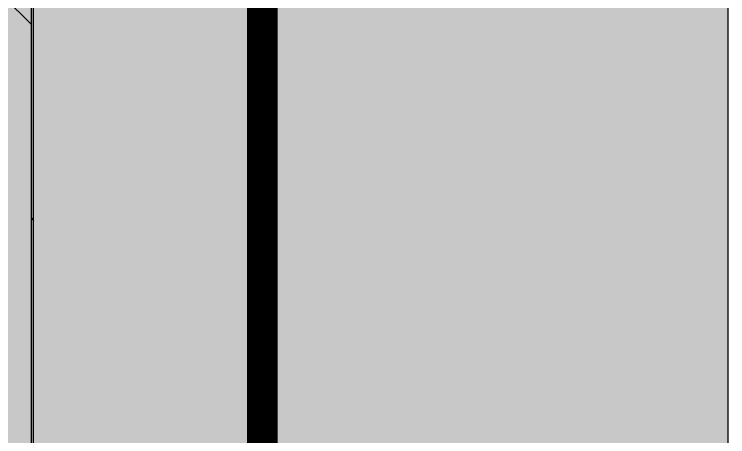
# Model space of a CAD drawing. Header units: millimetres. Extents: x -4167 to 87328, y -21481 to 19784.
# Drawn here: x 11870 to 12805, y 10476 to 11030 of the extents above; entities that cross this region are included whole.
import ezdxf

# ---------------------------------------------------------------- set-up
doc = ezdxf.new("R2010")
doc.units = ezdxf.units.MM
doc.header["$LTSCALE"] = 150
doc.linetypes.add('DASHED', pattern=[19.05, 12.7, -6.35])
doc.layers.add('ad-Elevation 10', color=8, linetype='Continuous')
doc.layers.add('ad-Secondary Roof', color=6, linetype='Continuous', true_color=0xff00ff)
doc.layers.add('ad-Verandah', color=7, linetype='Continuous', true_color=0xa57c52)

# ---------------------------------------------------------------- blocks, each defined once
blk = doc.blocks.new('zw$FE9C')
at = {"transparency": 33554559}
h = blk.add_hatch(dxfattribs=at)
h.set_pattern_fill('GRASS', color=74, angle=180)
h.set_pattern_definition([(270, (12800, 12355), (17.96051, -17.96051), [4.7625, -31.15852]), (225, (12800, 12355), (17.96051, -17.96051), [4.7625, -20.6375]), (315, (12800, 12355), (17.96051, 17.96051), [4.7625, -20.6375])])
h.paths.add_polyline_path([(12805, 9545), (11895, 9545), (11895, 12355), (12805, 12355)])
h = blk.add_hatch(color=256, dxfattribs=at)
h.dxf.hatch_style = 1
h.set_gradient(color1=(153, 204, 0), color2=(63, 127, 0), tint=1, name='INVSPHERICAL')
h.paths.add_polyline_path([(12805, 9545), (11895, 9545), (11895, 12355), (12805, 12355)])
at = {"layer": 'ad-Verandah', "transparency": 33554559}
h = blk.add_hatch(color=256, dxfattribs=at)
h.dxf.hatch_style = 1
h.paths.add_polyline_path([(10375, 12355), (11895, 12355), (11895, 7945), (10375, 7945)])
at = {"layer": 'ad-Verandah', "transparency": 33554687}
h = blk.add_hatch(dxfattribs=at)
h.set_pattern_fill('DOLMIT', color=256, scale=10, angle=270)
h.set_pattern_definition([(270, (-444291.75, 146652.39), (63.5, -1e-14), []), (315, (-444291.75, 146652.4), (126.999913, 126.999913), [89.80256, -179.60512])])
h.paths.add_polyline_path([(10375, 12355), (11895, 12355), (11895, 7945), (10375, 7945)])
at = {"layer": 'ad-Elevation 10'}
blk.add_lwpolyline([(12805, 9545), (11895, 9545), (11895, 12355), (12805, 12355)], close=True, dxfattribs=at)
at = {"layer": 'ad-Verandah', "color": 33, "lineweight": 9}
blk.add_lwpolyline([(10375, 12355), (11895, 12355), (11895, 7945), (10375, 7945)], close=True, dxfattribs=at)
blk = doc.blocks.new('1215E_Roof Plan')
at = {"layer": 'ad-Secondary Roof', "linetype": 'DASHED', "ltscale": 2, "const_width": 40}
for points in [[(11461.83, 10225), (12195, 12955), (12195, 7495)], [(7371.83, 10225), (8915, 12955), (12195, 12955), (12195, 7495), (8915, 7495)]]:
    blk.add_lwpolyline(points, close=True, dxfattribs=at)
blk = doc.blocks.new('1215_East Villa')
at = {"layer": 'ad-Verandah'}
blk.add_blockref('zw$FE9C', (0, 0), dxfattribs=at)
blk.add_blockref('1215E_Roof Plan', (0, 0))

msp = doc.modelspace()

# ---------------------------------------------------------------- block references
msp.add_blockref('1215_East Villa', (0, 0))

doc.saveas('drawing.dxf')
